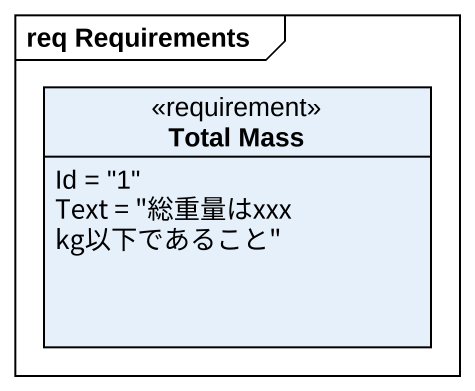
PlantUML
@startuml
mainframe req Requirements
hide circle
hide empty members
class "Total Mass" as Total_Mass <<requirement>> {
  Id = "1"
  Text = "総重量はxxx kg以下であること"
}
@enduml
